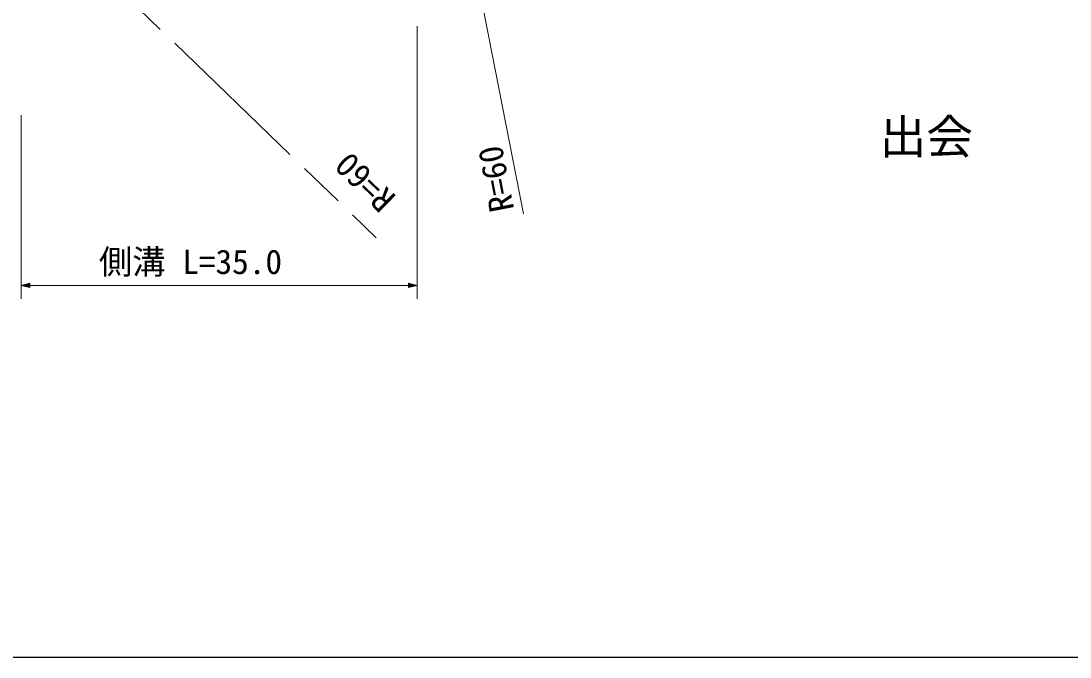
# Model space of a CAD drawing. Units: millimetres, scale not verified. Extents: x 40000 to 680000, y 20000 to 380000.
# Drawn here: x 79323 to 157940, y 205000 to 252663 of the extents above; entities that cross this region are included whole.
import ezdxf
from ezdxf.enums import TextEntityAlignment as Align

# ---------------------------------------------------------------- set-up
doc = ezdxf.new("R2010")
doc.units = ezdxf.units.MM
doc.header["$LTSCALE"] = 1000
doc.linetypes.add('CHAIN', pattern=[18.5, 12, -1.5, 3.5, -1.5])
for name, color, linetype, lineweight in [('M-BMK', 2, 'CHAIN', 13), ('M-STR-HTXT', 7, 'Continuous', 13), ('M-TTL-BAND', 7, 'Continuous', 25)]:
    doc.layers.add(name, color=color, linetype=linetype, lineweight=lineweight)
doc.layers.add('M-BMK-HTXT', color=7, linetype='Continuous')
doc.styles.add('ＭＳ ゴシック', font='')
doc.styles.get('ＭＳ ゴシック').set_extended_font_data('MS Gothic')

msp = doc.modelspace()

# ---------------------------------------------------------------- linework, layer by layer
at = {"layer": 'M-BMK'}
msp.add_line((77528, 263830), (105951, 236422), dxfattribs=at)
at = {"layer": 'M-STR-HTXT'}
for p, q in [((108338, 282185), (116991, 238207)), ((109009, 231850), (109009, 252271)), ((79332, 245615), (79332, 231850)), ((79982, 233012), (79332, 232850)), ((79332, 232850), (79982, 232687)), ((79332, 232850), (109009, 232850)), ((79398, 232850), (79965, 232988)), ((79965, 232712), (79400, 232850)), ((79465, 232850), (79941, 232964)), ((79941, 232736), (79465, 232850)), ((79530, 232850), (79917, 232939)), ((79917, 232761), (79530, 232850)), ((79597, 232850), (79892, 232915)), ((79892, 232785), (79597, 232850)), ((79662, 232850), (79868, 232891)), ((79868, 232809), (79662, 232850)), ((79728, 232850), (79844, 232866)), ((79844, 232850), (79728, 232850)), ((79844, 232834), (79728, 232850)), ((79844, 232866), (79844, 232834)), ((79868, 232891), (79868, 232809)), ((79892, 232915), (79892, 232785)), ((79917, 232939), (79917, 232761)), ((79941, 232964), (79941, 232736)), ((79965, 232988), (79965, 232712)), ((79982, 232687), (79982, 233012)), ((109009, 232850), (108359, 233012)), ((108359, 233012), (108359, 232687)), ((108359, 232687), (109009, 232850)), ((108376, 232712), (108376, 232988)), ((108376, 232988), (108941, 232850)), ((108943, 232850), (108376, 232712)), ((108400, 232736), (108400, 232964)), ((108400, 232964), (108876, 232850)), ((108876, 232850), (108400, 232736)), ((108424, 232761), (108424, 232939)), ((108424, 232939), (108811, 232850)), ((108811, 232850), (108424, 232761)), ((108449, 232785), (108449, 232915)), ((108449, 232915), (108745, 232850)), ((108745, 232850), (108449, 232785)), ((108473, 232809), (108473, 232891)), ((108473, 232891), (108680, 232850)), ((108680, 232850), (108473, 232809)), ((108498, 232834), (108498, 232866)), ((108498, 232866), (108613, 232850)), ((108498, 232850), (108613, 232850)), ((108613, 232850), (108498, 232834))]:
    msp.add_line(p, q, dxfattribs=at)
at = {"layer": 'M-TTL-BAND'}
msp.add_line((40000, 205000), (579000, 205000), dxfattribs=at)

# ---------------------------------------------------------------- texts
at = {"layer": 'M-BMK-HTXT', "style": 'ＭＳ ゴシック'}
msp.add_text('出会', height=2566, dxfattribs=at).set_placement((143672, 241937), align=Align.BOTTOM_LEFT)
at = {"layer": 'M-STR-HTXT', "style": 'ＭＳ ゴシック'}
for rotation, p in [(100.9, (116824, 238652)), (135.8, (107912, 239879))]:
    msp.add_text('R=60', height=1833, rotation=rotation, dxfattribs=at).set_placement(p, align=Align.BOTTOM_LEFT)
msp.add_text('側溝 L=35.0', height=1833, dxfattribs=at).set_placement((85160, 233150), align=Align.BOTTOM_LEFT)

doc.saveas('drawing.dxf')
